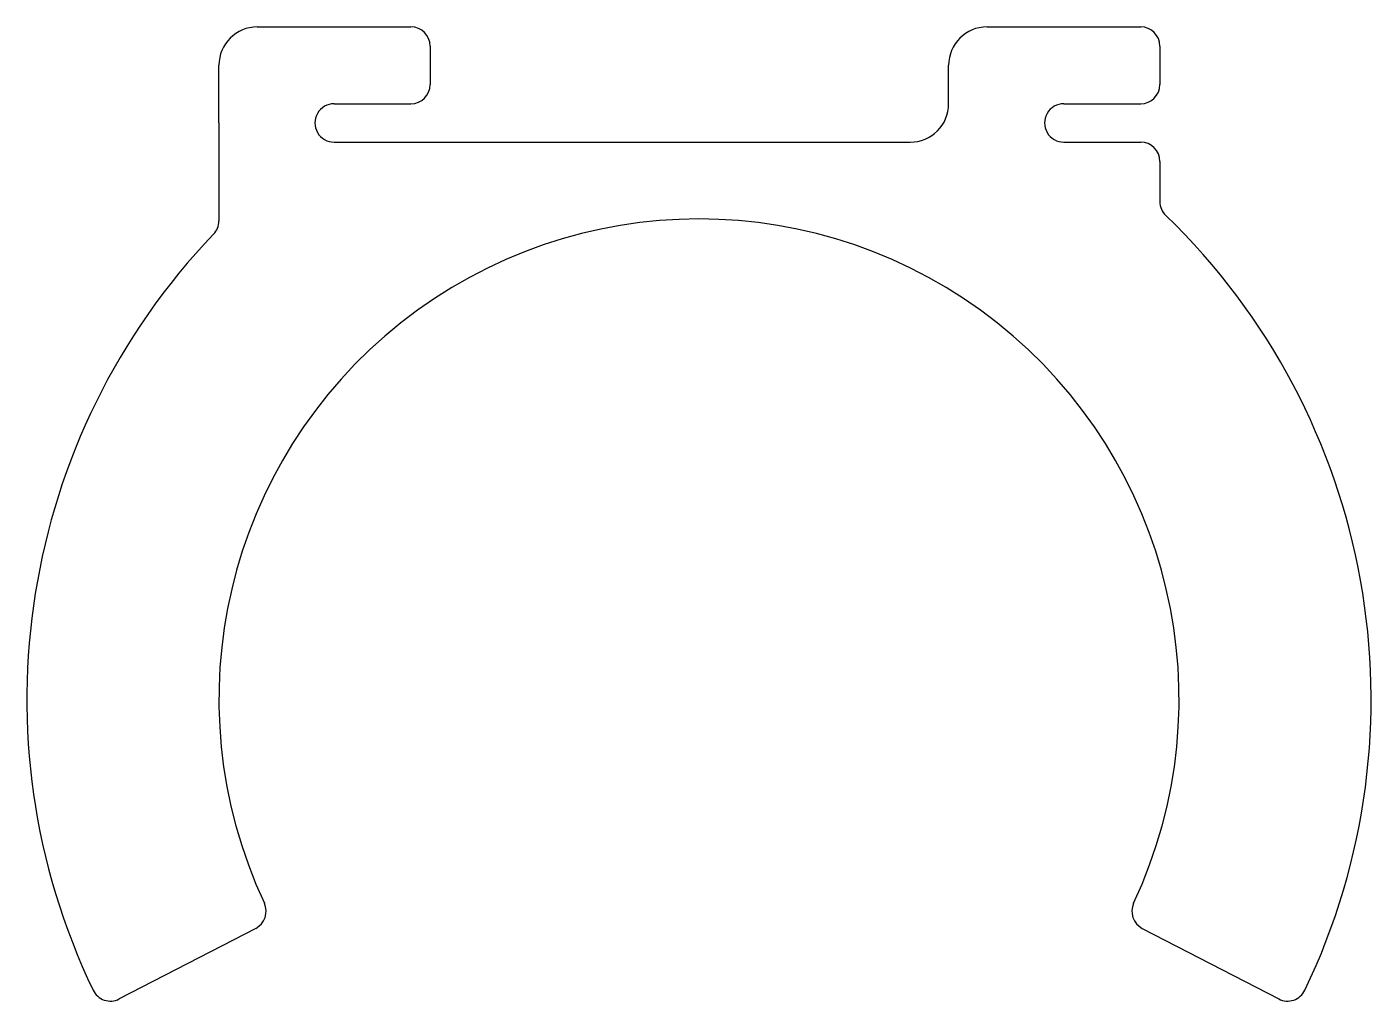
# Model space of a CAD drawing. Header units: millimetres. Extents: x -35 to 35, y -15.7 to 35.
import ezdxf

# ---------------------------------------------------------------- set-up
doc = ezdxf.new("R2010")
doc.units = ezdxf.units.MM
doc.layers.get('0').update_dxf_attribs({"linetype": 'CONTINUOUS'})

msp = doc.modelspace()

# ---------------------------------------------------------------- linework, layer by layer
for p, q in [((-23, 35), (-15, 35)), ((15, 35), (23, 35)), ((-14, 34), (-14, 32)), ((24, 34), (24, 32)), ((-25, 30), (-25, 33)), ((13, 31), (13, 33)), ((-19, 31), (-15, 31)), ((19, 31), (23, 31)), ((-25, 30), (-25, 24.9)), ((-19, 29), (11, 29)), ((19, 29), (23, 29)), ((24, 28), (24, 25.904)), ((-23.081, -11.927), (-30.192, -15.602)), ((23.081, -11.927), (30.192, -15.602))]:
    msp.add_line(p, q)
for centre, radius, start, end in [((-23, 33), 2, 90, 180), ((-15, 34), 1, 0, 90), ((15, 33), 2, 90, 180), ((23, 34), 1, 0, 90), ((-15, 32), 1, 270, 360), ((23, 32), 1, -90, 0), ((-19, 30), 1, 90.00002, 270.07662), ((11, 31), 2, 270, 360), ((19, 30), 1, 89.99998, 270.00099), ((23, 28), 1, 0, 90), ((25, 25.904), 1, 180, 226.01704), ((-26, 24.9), 1, 316.23826, 360), ((0, 0), 25, -25.1236, 205.1236), ((0, 0), 35, -25.64242, 46.01704), ((0, 0), 35, 136.23826, 205.64242), ((-23.54, -11.039), 1, -62.67217, 25.1236), ((23.54, -11.039), 1, 154.8764, 242.67217), ((-30.651, -14.714), 1, 205.64242, 297.32783), ((30.651, -14.714), 1, 242.67217, 334.35758)]:
    msp.add_arc(centre, radius, start, end)

doc.saveas('drawing.dxf')
